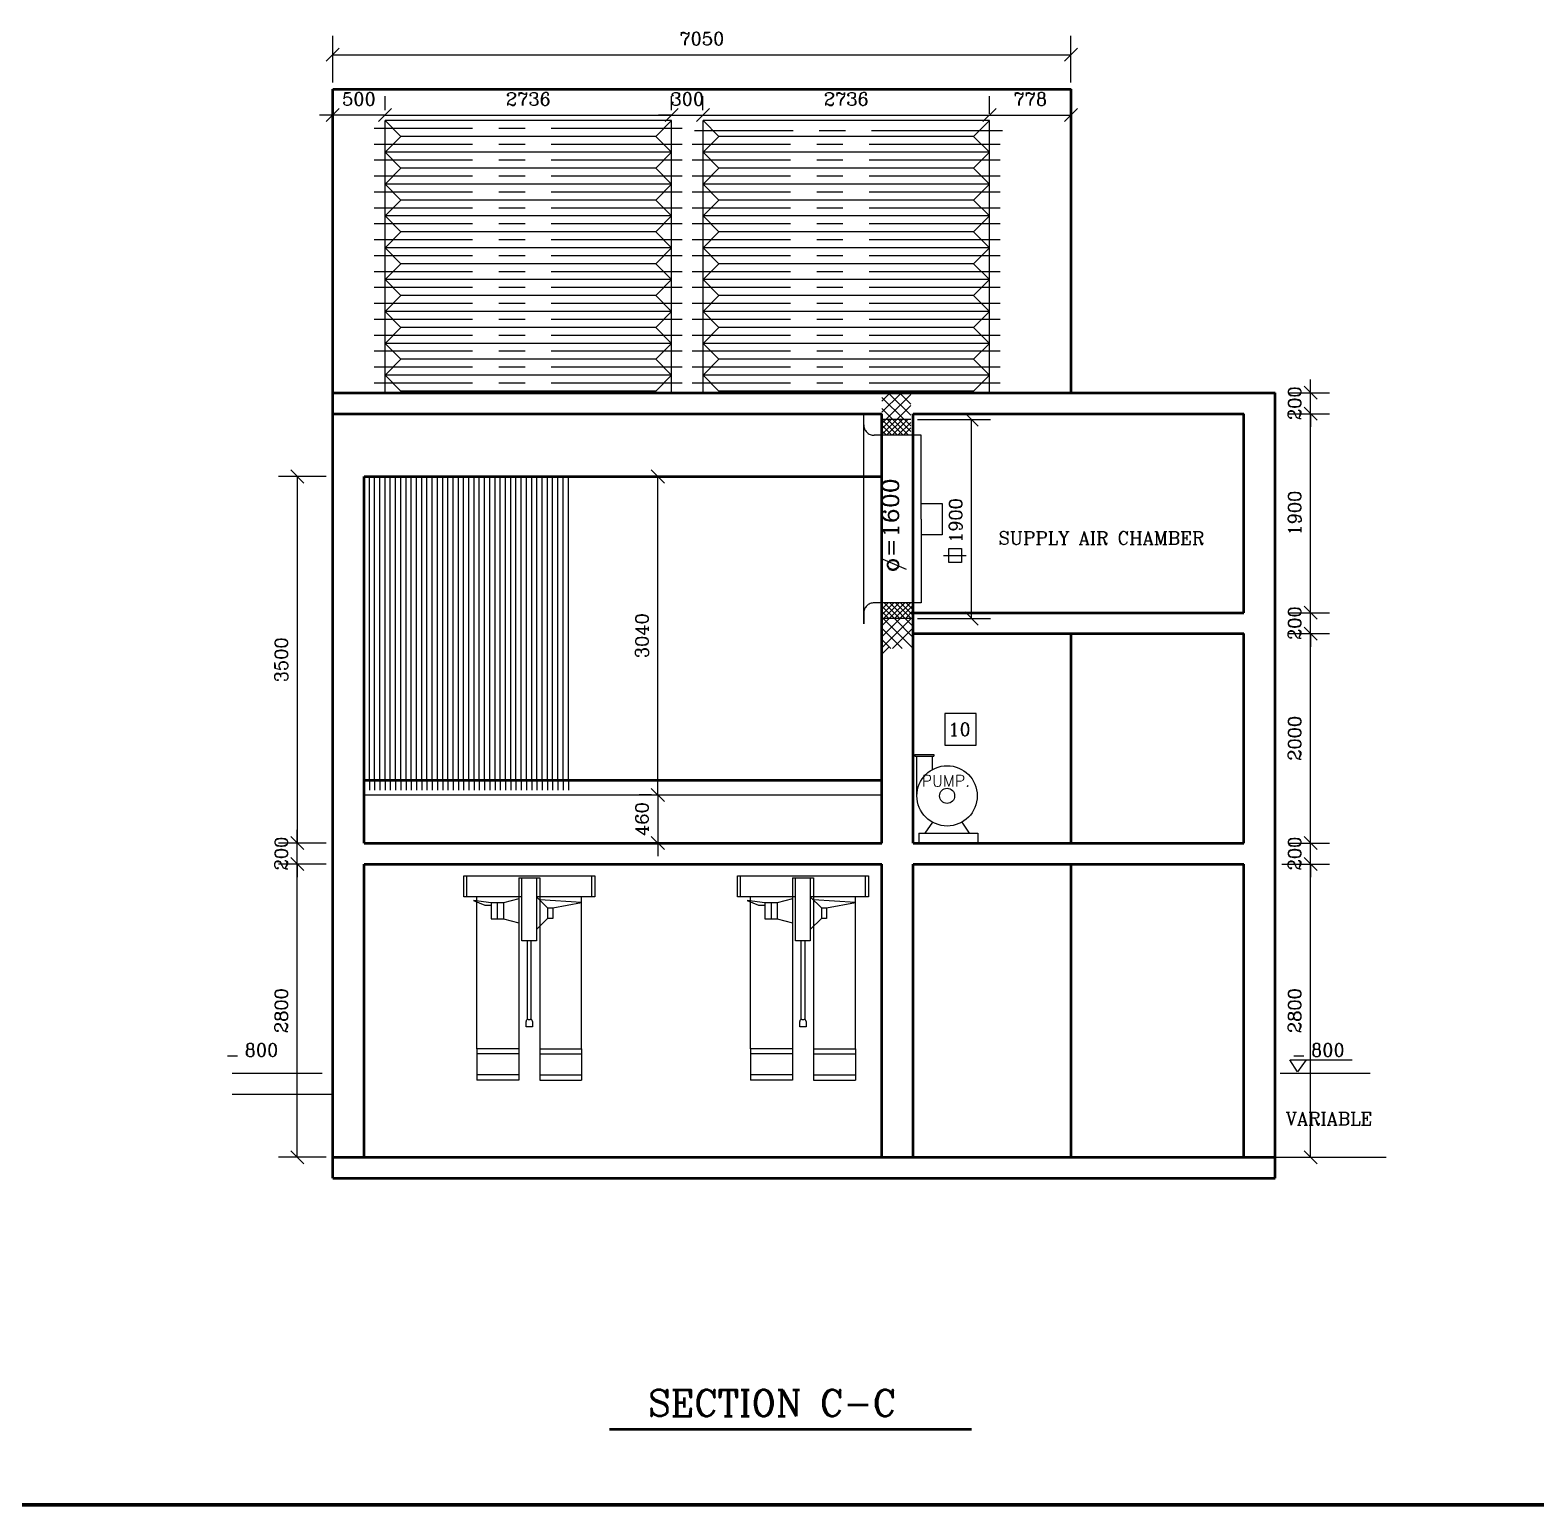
# Model space of a CAD drawing. Header units: inches. Extents: x 14.4 to 65.9, y 4.3 to 68.5.
# Drawn here: x 37.09 to 51.47, y 4.33 to 18.41 of the extents above; entities that cross this region are included whole.
import ezdxf
from ezdxf.enums import TextEntityAlignment as Align

# ---------------------------------------------------------------- set-up
doc = ezdxf.new("R2010")
doc.units = ezdxf.units.IN
doc.header["$MEASUREMENT"] = 0
doc.linetypes.add('CENTER', pattern=[2, 1.25, -0.25, 0.25, -0.25])
doc.linetypes.add('HIDDEN', pattern=[9.525, 6.35, -3.175])
doc.layers.add('cadr', color=250, linetype='Continuous')
for name, color, linetype, lineweight in [('DIMEN', 5, 'Continuous', 25), ('STRUC', 3, 'Continuous', 50), ('UNITS', 7, 'Continuous', 25)]:
    doc.layers.add(name, color=color, linetype=linetype, lineweight=lineweight)
doc.styles.add('ROMANC', font='romanc')
doc.dimstyles.get("Standard").update_dxf_attribs({"dimtxt": 0.125, "dimasz": 0.125, "dimexe": 0.18, "dimexo": 0.0625, "dimgap": 0.09, "dimtad": 1, "dimdec": 4, "dimzin": 0, "dimdsep": 46, "dimtxsty": 'ROMANC', "dimblk": 'OBLIQUE', "dimcen": 0.09, "dimadec": 0, "dimazin": 0, "dimtfac": 1, "dimtdec": 4, "dimtofl": 0, "dimtmove": 0, "dimatfit": 3, "dimfxl": 1, "dimtolj": 1, "dimtzin": 0, "dimarcsym": 1})

# ---------------------------------------------------------------- blocks, each defined once
blk = doc.blocks.new('_Oblique')
at = {"layer": 'STRUC', "color": 0, "lineweight": -2}
blk.add_line((-0.5, -0.5), (0.5, 0.5), dxfattribs=at)
blk = doc.blocks.new('*D250')
at = {"layer": 'DIMEN', "color": 0, "lineweight": -2, "transparency": 16777216}
for p, q in [((43.026, 14.151), (42.908, 14.151)), ((43.088, 11.111), (43.088, 14.151)), ((43.042, 11.111), (43.268, 11.111))]:
    blk.add_line(p, q, dxfattribs=at)
at = {"layer": 'DIMEN', "color": 0, "lineweight": -2, "transparency": 16777216, "xscale": 0.125, "yscale": 0.125, "zscale": 0.125}
for p, rotation in [((43.088, 14.151), 90), ((43.088, 11.111), 270)]:
    blk.add_blockref('_Oblique', p, dxfattribs=dict(at, rotation=rotation))
at = {"layer": 'DIMEN', "color": 0, "transparency": 16777216, "insert": (42.936, 12.631), "char_height": 0.125, "attachment_point": 5, "rotation": 90, "style": 'ROMANC'}
blk.add_mtext('\\A1;3040', dxfattribs=at)
blk = doc.blocks.new('*D255')
at = {"layer": 'DIMEN', "color": 0, "lineweight": -2, "transparency": 16777216}
for p, q in [((43.088, 11.111), (43.088, 11.236)), ((43.026, 11.111), (42.908, 11.111)), ((43.088, 11.111), (43.088, 10.651)), ((43.035, 10.651), (42.908, 10.651)), ((43.088, 10.651), (43.088, 10.526))]:
    blk.add_line(p, q, dxfattribs=at)
at = {"layer": 'DIMEN', "color": 0, "lineweight": -2, "transparency": 16777216, "xscale": 0.125, "yscale": 0.125, "zscale": 0.125}
for p, rotation in [((43.088, 11.111), 270), ((43.088, 10.651), 90)]:
    blk.add_blockref('_Oblique', p, dxfattribs=dict(at, rotation=rotation))
at = {"layer": 'DIMEN', "color": 0, "transparency": 16777216, "insert": (42.936, 10.881), "char_height": 0.125, "attachment_point": 5, "rotation": 90, "style": 'ROMANC'}
blk.add_mtext('\\A1;460', dxfattribs=at)
blk = doc.blocks.new('*D251')
at = {"layer": 'DIMEN', "color": 0, "lineweight": -2, "transparency": 16777216}
for p, q in [((39.921, 14.151), (39.465, 14.151)), ((39.645, 14.151), (39.645, 10.651)), ((39.921, 10.651), (39.465, 10.651))]:
    blk.add_line(p, q, dxfattribs=at)
at = {"layer": 'DIMEN', "color": 0, "lineweight": -2, "transparency": 16777216, "xscale": 0.125, "yscale": 0.125, "zscale": 0.125}
for p, rotation in [((39.645, 14.151), 90), ((39.645, 10.651), 270)]:
    blk.add_blockref('_Oblique', p, dxfattribs=dict(at, rotation=rotation))
at = {"layer": 'DIMEN', "color": 0, "transparency": 16777216, "insert": (39.492, 12.401), "char_height": 0.125, "attachment_point": 5, "rotation": 90, "style": 'ROMANC'}
blk.add_mtext('\\A1;3500', dxfattribs=at)
blk = doc.blocks.new('*D246')
at = {"layer": 'DIMEN', "color": 0, "lineweight": -2, "transparency": 16777216}
for p, q in [((39.858, 10.651), (39.465, 10.651)), ((39.645, 10.651), (39.645, 10.776)), ((39.645, 10.451), (39.645, 10.651)), ((39.858, 10.451), (39.465, 10.451)), ((39.645, 10.451), (39.645, 10.326))]:
    blk.add_line(p, q, dxfattribs=at)
at = {"layer": 'DIMEN', "color": 0, "lineweight": -2, "transparency": 16777216, "xscale": 0.125, "yscale": 0.125, "zscale": 0.125}
for p, rotation in [((39.645, 10.651), 270), ((39.645, 10.451), 90)]:
    blk.add_blockref('_Oblique', p, dxfattribs=dict(at, rotation=rotation))
at = {"layer": 'DIMEN', "color": 0, "transparency": 16777216, "insert": (39.492, 10.551), "char_height": 0.125, "attachment_point": 5, "rotation": 90, "style": 'ROMANC'}
blk.add_mtext('\\A1;200', dxfattribs=at)
blk = doc.blocks.new('*D252')
at = {"layer": 'DIMEN', "color": 0, "lineweight": -2, "transparency": 16777216}
for p, q in [((39.921, 10.451), (39.465, 10.451)), ((39.645, 7.651), (39.645, 10.451)), ((39.921, 7.651), (39.465, 7.651))]:
    blk.add_line(p, q, dxfattribs=at)
at = {"layer": 'DIMEN', "color": 0, "lineweight": -2, "transparency": 16777216, "xscale": 0.125, "yscale": 0.125, "zscale": 0.125}
for p, rotation in [((39.645, 10.451), 90), ((39.645, 7.651), 270)]:
    blk.add_blockref('_Oblique', p, dxfattribs=dict(at, rotation=rotation))
at = {"layer": 'DIMEN', "color": 0, "transparency": 16777216, "insert": (39.492, 9.051), "char_height": 0.125, "attachment_point": 5, "rotation": 90, "style": 'ROMANC'}
blk.add_mtext('\\A1;2800', dxfattribs=at)
blk = doc.blocks.new('*D253')
at = {"layer": 'DIMEN', "color": 0, "lineweight": -2, "transparency": 16777216}
for p, q in [((39.983, 17.913), (39.983, 18.359)), ((47.033, 17.913), (47.033, 18.359)), ((39.983, 18.179), (47.033, 18.179))]:
    blk.add_line(p, q, dxfattribs=at)
at = {"layer": 'DIMEN', "color": 0, "lineweight": -2, "transparency": 16777216, "xscale": 0.125, "yscale": 0.125, "zscale": 0.125, "rotation": 180}
blk.add_blockref('_Oblique', (39.983, 18.179), dxfattribs=at)
at = {"layer": 'DIMEN', "color": 0, "lineweight": -2, "transparency": 16777216, "xscale": 0.125, "yscale": 0.125, "zscale": 0.125}
blk.add_blockref('_Oblique', (47.033, 18.179), dxfattribs=at)
at = {"layer": 'DIMEN', "color": 0, "transparency": 16777216, "insert": (43.508, 18.332), "char_height": 0.125, "attachment_point": 5, "style": 'ROMANC'}
blk.add_mtext('\\A1;7050', dxfattribs=at)
blk = doc.blocks.new('*D247')
at = {"layer": 'DIMEN', "color": 0, "lineweight": -2, "transparency": 16777216}
for p, q in [((40.483, 17.648), (40.483, 17.783)), ((43.219, 17.648), (43.219, 17.783)), ((40.483, 17.603), (43.219, 17.603))]:
    blk.add_line(p, q, dxfattribs=at)
at = {"layer": 'DIMEN', "color": 0, "lineweight": -2, "transparency": 16777216, "xscale": 0.125, "yscale": 0.125, "zscale": 0.125, "rotation": 180}
blk.add_blockref('_Oblique', (40.483, 17.603), dxfattribs=at)
at = {"layer": 'DIMEN', "color": 0, "lineweight": -2, "transparency": 16777216, "xscale": 0.125, "yscale": 0.125, "zscale": 0.125}
blk.add_blockref('_Oblique', (43.219, 17.603), dxfattribs=at)
at = {"layer": 'DIMEN', "color": 0, "transparency": 16777216, "insert": (41.851, 17.756), "char_height": 0.125, "attachment_point": 5, "style": 'ROMANC'}
blk.add_mtext('\\A1;2736', dxfattribs=at)
blk = doc.blocks.new('*D248')
at = {"layer": 'DIMEN', "color": 0, "lineweight": -2, "transparency": 16777216}
for p, q in [((43.519, 17.648), (43.519, 17.783)), ((46.255, 17.648), (46.255, 17.783)), ((43.519, 17.603), (46.255, 17.603))]:
    blk.add_line(p, q, dxfattribs=at)
at = {"layer": 'DIMEN', "color": 0, "lineweight": -2, "transparency": 16777216, "xscale": 0.125, "yscale": 0.125, "zscale": 0.125, "rotation": 180}
blk.add_blockref('_Oblique', (43.519, 17.603), dxfattribs=at)
at = {"layer": 'DIMEN', "color": 0, "lineweight": -2, "transparency": 16777216, "xscale": 0.125, "yscale": 0.125, "zscale": 0.125}
blk.add_blockref('_Oblique', (46.255, 17.603), dxfattribs=at)
at = {"layer": 'DIMEN', "color": 0, "transparency": 16777216, "insert": (44.887, 17.756), "char_height": 0.125, "attachment_point": 5, "style": 'ROMANC'}
blk.add_mtext('\\A1;2736', dxfattribs=at)
blk = doc.blocks.new('*D249')
at = {"layer": 'DIMEN', "color": 0, "lineweight": -2, "transparency": 16777216}
for p, q in [((43.219, 17.666), (43.219, 17.783)), ((43.519, 17.666), (43.519, 17.783)), ((43.219, 17.603), (43.094, 17.603)), ((43.219, 17.603), (43.519, 17.603)), ((43.519, 17.603), (43.644, 17.603))]:
    blk.add_line(p, q, dxfattribs=at)
at = {"layer": 'DIMEN', "color": 0, "lineweight": -2, "transparency": 16777216, "xscale": 0.125, "yscale": 0.125, "zscale": 0.125}
blk.add_blockref('_Oblique', (43.219, 17.603), dxfattribs=at)
at = {"layer": 'DIMEN', "color": 0, "lineweight": -2, "transparency": 16777216, "xscale": 0.125, "yscale": 0.125, "zscale": 0.125, "rotation": 180}
blk.add_blockref('_Oblique', (43.519, 17.603), dxfattribs=at)
at = {"layer": 'DIMEN', "color": 0, "transparency": 16777216, "insert": (43.369, 17.756), "char_height": 0.125, "attachment_point": 5, "style": 'ROMANC'}
blk.add_mtext('\\A1;300', dxfattribs=at)
blk = doc.blocks.new('*D254')
at = {"layer": 'DIMEN', "color": 0, "lineweight": -2, "transparency": 16777216}
for p, q in [((39.983, 17.63), (39.983, 17.783)), ((40.483, 17.666), (40.483, 17.783)), ((39.983, 17.603), (39.858, 17.603)), ((40.483, 17.603), (39.983, 17.603)), ((40.483, 17.603), (40.608, 17.603))]:
    blk.add_line(p, q, dxfattribs=at)
at = {"layer": 'DIMEN', "color": 0, "lineweight": -2, "transparency": 16777216, "xscale": 0.125, "yscale": 0.125, "zscale": 0.125}
blk.add_blockref('_Oblique', (39.983, 17.603), dxfattribs=at)
at = {"layer": 'DIMEN', "color": 0, "lineweight": -2, "transparency": 16777216, "xscale": 0.125, "yscale": 0.125, "zscale": 0.125, "rotation": 180}
blk.add_blockref('_Oblique', (40.483, 17.603), dxfattribs=at)
at = {"layer": 'DIMEN', "color": 0, "transparency": 16777216, "insert": (40.233, 17.756), "char_height": 0.125, "attachment_point": 5, "style": 'ROMANC'}
blk.add_mtext('\\A1;500', dxfattribs=at)
blk = doc.blocks.new('*D259')
at = {"layer": 'DIMEN', "color": 0, "lineweight": -2, "transparency": 16777216}
for p, q in [((49.108, 10.651), (49.501, 10.651)), ((49.321, 10.651), (49.321, 10.776)), ((49.321, 10.451), (49.321, 10.651)), ((49.108, 10.451), (49.501, 10.451)), ((49.321, 10.451), (49.321, 10.326))]:
    blk.add_line(p, q, dxfattribs=at)
at = {"layer": 'DIMEN', "color": 0, "lineweight": -2, "transparency": 16777216, "xscale": 0.125, "yscale": 0.125, "zscale": 0.125}
for p, rotation in [((49.321, 10.651), 270), ((49.321, 10.451), 90)]:
    blk.add_blockref('_Oblique', p, dxfattribs=dict(at, rotation=rotation))
at = {"layer": 'DIMEN', "color": 0, "transparency": 16777216, "insert": (49.169, 10.551), "char_height": 0.125, "attachment_point": 5, "rotation": 90, "style": 'ROMANC'}
blk.add_mtext('\\A1;200', dxfattribs=at)
blk = doc.blocks.new('*D260')
at = {"layer": 'DIMEN', "color": 0, "lineweight": -2, "transparency": 16777216}
for p, q in [((49.046, 10.451), (49.501, 10.451)), ((49.321, 7.651), (49.321, 10.451)), ((49.046, 7.651), (49.501, 7.651))]:
    blk.add_line(p, q, dxfattribs=at)
at = {"layer": 'DIMEN', "color": 0, "lineweight": -2, "transparency": 16777216, "xscale": 0.125, "yscale": 0.125, "zscale": 0.125}
for p, rotation in [((49.321, 10.451), 90), ((49.321, 7.651), 270)]:
    blk.add_blockref('_Oblique', p, dxfattribs=dict(at, rotation=rotation))
at = {"layer": 'DIMEN', "color": 0, "transparency": 16777216, "insert": (49.169, 9.051), "char_height": 0.125, "attachment_point": 5, "rotation": 90, "style": 'ROMANC'}
blk.add_mtext('\\A1;2800', dxfattribs=at)
blk = doc.blocks.new('*D261')
at = {"layer": 'DIMEN', "color": 0, "lineweight": -2, "transparency": 16777216}
for p, q in [((49.321, 12.851), (49.321, 12.976)), ((49.108, 12.851), (49.501, 12.851)), ((49.321, 12.651), (49.321, 12.851)), ((49.108, 12.651), (49.501, 12.651)), ((49.321, 12.651), (49.321, 12.526))]:
    blk.add_line(p, q, dxfattribs=at)
at = {"layer": 'DIMEN', "color": 0, "lineweight": -2, "transparency": 16777216, "xscale": 0.125, "yscale": 0.125, "zscale": 0.125}
for p, rotation in [((49.321, 12.851), 270), ((49.321, 12.651), 90)]:
    blk.add_blockref('_Oblique', p, dxfattribs=dict(at, rotation=rotation))
at = {"layer": 'DIMEN', "color": 0, "transparency": 16777216, "insert": (49.169, 12.751), "char_height": 0.125, "attachment_point": 5, "rotation": 90, "style": 'ROMANC'}
blk.add_mtext('\\A1;200', dxfattribs=at)
blk = doc.blocks.new('*D262')
at = {"layer": 'DIMEN', "color": 0, "lineweight": -2, "transparency": 16777216}
for p, q in [((49.321, 14.951), (49.321, 15.076)), ((49.108, 14.951), (49.501, 14.951)), ((49.321, 14.751), (49.321, 14.951)), ((49.108, 14.751), (49.501, 14.751)), ((49.321, 14.751), (49.321, 14.626))]:
    blk.add_line(p, q, dxfattribs=at)
at = {"layer": 'DIMEN', "color": 0, "lineweight": -2, "transparency": 16777216, "xscale": 0.125, "yscale": 0.125, "zscale": 0.125}
for p, rotation in [((49.321, 14.951), 270), ((49.321, 14.751), 90)]:
    blk.add_blockref('_Oblique', p, dxfattribs=dict(at, rotation=rotation))
at = {"layer": 'DIMEN', "color": 0, "transparency": 16777216, "insert": (49.169, 14.851), "char_height": 0.125, "attachment_point": 5, "rotation": 90, "style": 'ROMANC'}
blk.add_mtext('\\A1;200', dxfattribs=at)
blk = doc.blocks.new('*D263')
at = {"layer": 'DIMEN', "color": 0, "lineweight": -2, "transparency": 16777216}
for p, q in [((49.171, 12.651), (49.501, 12.651)), ((49.321, 10.651), (49.321, 12.651)), ((49.171, 10.651), (49.501, 10.651))]:
    blk.add_line(p, q, dxfattribs=at)
at = {"layer": 'DIMEN', "color": 0, "lineweight": -2, "transparency": 16777216, "xscale": 0.125, "yscale": 0.125, "zscale": 0.125}
for p, rotation in [((49.321, 12.651), 90), ((49.321, 10.651), 270)]:
    blk.add_blockref('_Oblique', p, dxfattribs=dict(at, rotation=rotation))
at = {"layer": 'DIMEN', "color": 0, "transparency": 16777216, "insert": (49.169, 11.651), "char_height": 0.125, "attachment_point": 5, "rotation": 90, "style": 'ROMANC'}
blk.add_mtext('\\A1;2000', dxfattribs=at)
blk = doc.blocks.new('*D264')
at = {"layer": 'DIMEN', "color": 0, "lineweight": -2, "transparency": 16777216}
for p, q in [((49.171, 14.751), (49.501, 14.751)), ((49.321, 12.851), (49.321, 14.751)), ((49.171, 12.851), (49.501, 12.851))]:
    blk.add_line(p, q, dxfattribs=at)
at = {"layer": 'DIMEN', "color": 0, "lineweight": -2, "transparency": 16777216, "xscale": 0.125, "yscale": 0.125, "zscale": 0.125}
for p, rotation in [((49.321, 14.751), 90), ((49.321, 12.851), 270)]:
    blk.add_blockref('_Oblique', p, dxfattribs=dict(at, rotation=rotation))
at = {"layer": 'DIMEN', "color": 0, "transparency": 16777216, "insert": (49.169, 13.801), "char_height": 0.125, "attachment_point": 5, "rotation": 90, "style": 'ROMANC'}
blk.add_mtext('\\A1;1900', dxfattribs=at)
blk = doc.blocks.new('*D277')
at = {"layer": 'DIMEN', "color": 0, "lineweight": -2, "transparency": 16777216}
for p, q in [((46.255, 17.613), (46.255, 17.783)), ((47.033, 17.634), (47.033, 17.783)), ((46.255, 17.603), (47.033, 17.603))]:
    blk.add_line(p, q, dxfattribs=at)
at = {"layer": 'DIMEN', "color": 0, "lineweight": -2, "transparency": 16777216, "xscale": 0.125, "yscale": 0.125, "zscale": 0.125, "rotation": 180}
blk.add_blockref('_Oblique', (46.255, 17.603), dxfattribs=at)
at = {"layer": 'DIMEN', "color": 0, "lineweight": -2, "transparency": 16777216, "xscale": 0.125, "yscale": 0.125, "zscale": 0.125}
blk.add_blockref('_Oblique', (47.033, 17.603), dxfattribs=at)
at = {"layer": 'DIMEN', "color": 0, "transparency": 16777216, "insert": (46.644, 17.756), "char_height": 0.125, "attachment_point": 5, "style": 'ROMANC'}
blk.add_mtext('\\A1;778', dxfattribs=at)

msp = doc.modelspace()

# ---------------------------------------------------------------- linework, layer by layer
at = {"color": 0, "linetype": 'Continuous'}
for p, q in [((45.2272, 14.76478), (45.40743, 14.94501)), ((45.2272, 14.87084), (45.30136, 14.94501)), ((45.43844, 14.69501), (45.2272, 14.90624)), ((45.26349, 14.69501), (45.50364, 14.93515)), ((45.50364, 14.73587), (45.2945, 14.94501)), ((45.36965, 14.69501), (45.50364, 14.82899)), ((45.50364, 14.84194), (45.40057, 14.94501)), ((45.3763, 14.54501), (45.2263, 14.69501)), ((45.33237, 14.69501), (45.2272, 14.80018)), ((45.2272, 14.55265), (45.36956, 14.69501)), ((45.2272, 14.65871), (45.26349, 14.69501)), ((45.2272, 14.60568), (45.31653, 14.69501)), ((45.27259, 14.54501), (45.42259, 14.69501)), ((45.42934, 14.54501), (45.27934, 14.69501)), ((45.32562, 14.54501), (45.47562, 14.69501)), ((45.48237, 14.54501), (45.33237, 14.69501)), ((45.38064, 14.54501), (45.50364, 14.66801)), ((45.50364, 14.57998), (45.3886, 14.69501)), ((45.50364, 14.63499), (45.44362, 14.69501)), ((45.32327, 14.54501), (45.2272, 14.64108)), ((45.27024, 14.54501), (45.2272, 14.58805)), ((45.4332, 14.54501), (45.50364, 14.61544)), ((45.2272, 12.83203), (45.34018, 12.94501)), ((45.2272, 12.88506), (45.28714, 12.94501)), ((45.2272, 12.93809), (45.23411, 12.94501)), ((45.24321, 12.79501), (45.39321, 12.94501)), ((45.39978, 12.79501), (45.24978, 12.94501)), ((45.29624, 12.79501), (45.44624, 12.94501)), ((45.5272, 12.72062), (45.30281, 12.94501)), ((45.34928, 12.79501), (45.49928, 12.94501)), ((45.50584, 12.79501), (45.35584, 12.94501)), ((45.5272, 12.82423), (45.40642, 12.94501)), ((45.5272, 12.8779), (45.46009, 12.94501)), ((45.34674, 12.79501), (45.2272, 12.91455)), ((45.29371, 12.79501), (45.2272, 12.86152)), ((45.24068, 12.79501), (45.2272, 12.80849)), ((45.3772, 12.81759), (45.37453, 12.82026)), ((45.39985, 12.79501), (45.5272, 12.92235)), ((45.45134, 12.79501), (45.5272, 12.87087)), ((45.2272, 12.72596), (45.29624, 12.79501)), ((45.2272, 12.61989), (45.40231, 12.79501)), ((45.2272, 12.51383), (45.50838, 12.79501)), ((45.41948, 12.51014), (45.2272, 12.70242)), ((45.5272, 12.50849), (45.24068, 12.79501)), ((45.32958, 12.51014), (45.5272, 12.70776)), ((45.5272, 12.61455), (45.34674, 12.79501)), ((45.31341, 12.51014), (45.2272, 12.59635)), ((45.2272, 12.45335), (45.29399, 12.52014))]:
    msp.add_line(p, q, dxfattribs=at)
at = {"linetype": 'Continuous'}
for p, q in [((45.05364, 12.74501), (45.05364, 14.74501)), ((45.50364, 14.69501), (45.2263, 14.69501)), ((45.60364, 13.89501), (45.80364, 13.89501)), ((45.80364, 13.89501), (45.80364, 13.59501)), ((45.80364, 13.59501), (45.60364, 13.59501)), ((45.23598, 13.36319), (45.45825, 13.26787)), ((45.35364, 12.94501), (45.15364, 12.94501)), ((45.5272, 12.79501), (45.2272, 12.79501))]:
    msp.add_line(p, q, dxfattribs=at)
at = {"color": 7, "linetype": 'CENTER'}
for p, q in [((45.05364, 14.64501), (45.05364, 14.74501)), ((45.05364, 12.84501), (45.05364, 12.74501))]:
    msp.add_line(p, q, dxfattribs=at)
at = {"linetype": 'CENTER'}
for p, q in [((45.60364, 14.54501), (45.15364, 14.54501)), ((45.60364, 13.74501), (45.60364, 14.54501)), ((45.60364, 13.74501), (45.60364, 12.94501)), ((45.15364, 12.94501), (45.15364, 12.94501)), ((45.60364, 12.94501), (45.35364, 12.94501))]:
    msp.add_line(p, q, dxfattribs=at)
at = {"color": 5, "linetype": 'Continuous', "lineweight": 25}
for p, q in [((45.81656, 13.3971), (46.0325, 13.3971)), ((45.86498, 13.3301), (45.86498, 13.46411)), ((45.86498, 13.46411), (45.98797, 13.46411)), ((45.98797, 13.3301), (45.86498, 13.3301))]:
    msp.add_line(p, q, dxfattribs=at)
for p, q in [((45.82844, 11.88697), (45.82844, 11.58697)), ((46.12844, 11.88697), (45.82844, 11.88697)), ((46.12844, 11.58697), (46.12844, 11.88697)), ((45.82844, 11.58697), (46.12844, 11.58697))]:
    msp.add_line(p, q)
at = {"linetype": 'CENTER'}
for centre, start, end in [((45.15364, 14.64501), 180, 270), ((45.15364, 12.84501), 90, 180)]:
    msp.add_arc(centre, 0.1, start, end, dxfattribs=at)
at = {"layer": 'cadr', "color": 250, "linetype": 'Continuous', "lineweight": 70}
msp.add_line((65.85116, 4.33167), (14.35116, 4.33167), dxfattribs=at)
at = {"layer": 'DIMEN'}
for p, q in [((45.56614, 14.69501), (46.26418, 14.69501)), ((45.56614, 12.79501), (46.26418, 12.79501)), ((49.19733, 8.46761), (49.1236, 8.57974)), ((49.13001, 8.57974), (49.71669, 8.57974)), ((49.27748, 8.57974), (49.19733, 8.46761)), ((39.8836, 8.45087), (39.02396, 8.45087)), ((49.89028, 8.45087), (49.03064, 8.45087)), ((39.9832, 8.25087), (39.02396, 8.25087)), ((48.9832, 7.65087), (50.04268, 7.65087))]:
    msp.add_line(p, q, dxfattribs=at)
at = {"layer": 'DIMEN', "color": 5, "lineweight": -2}
for p, q in [((46.14668, 14.63251), (46.02168, 14.75751)), ((46.02168, 12.85751), (46.14668, 12.73251))]:
    msp.add_line(p, q, dxfattribs=at)
at = {"layer": 'DIMEN', "color": 5}
msp.add_line((46.08418, 12.79501), (46.08418, 14.69501), dxfattribs=at)
at = {"layer": 'DIMEN', "color": 5, "linetype": 'Continuous', "lineweight": 25}
msp.add_line((45.98797, 13.46411), (45.98797, 13.3301), dxfattribs=at)
at = {"layer": 'STRUC'}
for p, q in [((39.9832, 7.45087), (39.9832, 17.85087)), ((39.9832, 17.85087), (47.0332, 17.85087)), ((47.0332, 14.95087), (47.0332, 17.85087)), ((39.9832, 14.95087), (48.9832, 14.95087)), ((48.9832, 7.45087), (48.9832, 14.95087)), ((39.9832, 14.75087), (45.2272, 14.75087)), ((45.2272, 10.65087), (45.2272, 14.75087)), ((45.5272, 10.65087), (45.5272, 14.75087)), ((45.5272, 14.75087), (48.6832, 14.75087)), ((48.6832, 12.85087), (48.6832, 14.75087)), ((40.2832, 10.65087), (40.2832, 14.15087)), ((40.2832, 14.15087), (45.2272, 14.15087)), ((47.0332, 10.65087), (47.0332, 12.65087)), ((48.6832, 10.65087), (48.6832, 12.65087)), ((40.2832, 11.25087), (45.2272, 11.25087)), ((40.2832, 10.65087), (45.2272, 10.65087)), ((45.5272, 10.65087), (48.6832, 10.65087)), ((40.2832, 7.65087), (40.2832, 10.45087)), ((40.2832, 10.45087), (45.2272, 10.45087)), ((45.2272, 7.65087), (45.2272, 10.45087)), ((45.5272, 10.45087), (48.6832, 10.45087)), ((45.5272, 7.65087), (45.5272, 10.45087)), ((47.0332, 7.65087), (47.0332, 10.45087)), ((48.6832, 7.65087), (48.6832, 10.45087)), ((39.9832, 7.65087), (48.9832, 7.65087)), ((39.9832, 7.45087), (45.8332, 7.45087)), ((45.8332, 7.45087), (48.9832, 7.45087))]:
    msp.add_line(p, q, dxfattribs=at)
at = {"layer": 'STRUC', "color": 3, "lineweight": 50}
for p, q in [((45.5272, 12.85087), (48.6832, 12.85087)), ((45.5272, 12.65087), (48.6832, 12.65087))]:
    msp.add_line(p, q, dxfattribs=at)
at = {"layer": 'STRUC', "color": 7, "lineweight": 25}
msp.add_line((47.7832, 12.65087), (48.6832, 12.65087), dxfattribs=at)
at = {"layer": 'UNITS'}
for p, q in [((43.2192, 17.55087), (40.4832, 17.55087)), ((40.4832, 14.95087), (40.4832, 17.55087)), ((40.6352, 17.39887), (40.4832, 17.55087)), ((40.6352, 17.39887), (40.4832, 17.55087)), ((43.0672, 17.39887), (43.2192, 17.55087)), ((43.0672, 17.39887), (43.2192, 17.55087)), ((43.2192, 14.95087), (43.2192, 17.55087)), ((46.2552, 17.55087), (43.5192, 17.55087)), ((43.5192, 14.95087), (43.5192, 17.55087)), ((43.6712, 17.39887), (43.5192, 17.55087)), ((43.6712, 17.39887), (43.5192, 17.55087)), ((46.1032, 17.39887), (46.2552, 17.55087)), ((46.1032, 17.39887), (46.2552, 17.55087)), ((46.2552, 14.95087), (46.2552, 17.55087)), ((40.6352, 17.39887), (40.4832, 17.24687)), ((40.6352, 17.39887), (40.4832, 17.24687)), ((43.0672, 17.39887), (40.6352, 17.39887)), ((43.0672, 17.39887), (43.2192, 17.24687)), ((43.0672, 17.39887), (43.2192, 17.24687)), ((43.6712, 17.39887), (43.5192, 17.24687)), ((43.6712, 17.39887), (43.5192, 17.24687)), ((46.1032, 17.39887), (43.6712, 17.39887)), ((46.1032, 17.39887), (46.2552, 17.24687)), ((46.1032, 17.39887), (46.2552, 17.24687)), ((43.2192, 17.24687), (40.4832, 17.24687)), ((40.6352, 17.09487), (40.4832, 17.24687)), ((43.0672, 17.09487), (43.2192, 17.24687)), ((46.2552, 17.24687), (43.5192, 17.24687)), ((43.6712, 17.09487), (43.5192, 17.24687)), ((46.1032, 17.09487), (46.2552, 17.24687)), ((40.6352, 17.09487), (40.4832, 16.94287)), ((43.0672, 17.09487), (40.6352, 17.09487)), ((43.0672, 17.09487), (43.2192, 16.94287)), ((43.6712, 17.09487), (43.5192, 16.94287)), ((46.1032, 17.09487), (43.6712, 17.09487)), ((46.1032, 17.09487), (46.2552, 16.94287)), ((43.2192, 16.94287), (40.4832, 16.94287)), ((40.6352, 16.79087), (40.4832, 16.94287)), ((43.0672, 16.79087), (43.2192, 16.94287)), ((46.2552, 16.94287), (43.5192, 16.94287)), ((43.6712, 16.79087), (43.5192, 16.94287)), ((46.1032, 16.79087), (46.2552, 16.94287)), ((40.6352, 16.79087), (40.4832, 16.63887)), ((43.0672, 16.79087), (40.6352, 16.79087)), ((43.0672, 16.79087), (43.2192, 16.63887)), ((43.6712, 16.79087), (43.5192, 16.63887)), ((46.1032, 16.79087), (43.6712, 16.79087)), ((46.1032, 16.79087), (46.2552, 16.63887)), ((43.2192, 16.63887), (40.4832, 16.63887)), ((40.6352, 16.48687), (40.4832, 16.63887)), ((43.0672, 16.48687), (43.2192, 16.63887)), ((46.2552, 16.63887), (43.5192, 16.63887)), ((43.6712, 16.48687), (43.5192, 16.63887)), ((46.1032, 16.48687), (46.2552, 16.63887)), ((40.6352, 16.48687), (40.4832, 16.33487)), ((43.0672, 16.48687), (40.6352, 16.48687)), ((43.0672, 16.48687), (43.2192, 16.33487)), ((43.6712, 16.48687), (43.5192, 16.33487)), ((46.1032, 16.48687), (43.6712, 16.48687)), ((46.1032, 16.48687), (46.2552, 16.33487)), ((43.2192, 16.33487), (40.4832, 16.33487)), ((40.6352, 16.18287), (40.4832, 16.33487)), ((40.6352, 16.18287), (40.4832, 16.33487)), ((43.0672, 16.18287), (43.2192, 16.33487)), ((43.0672, 16.18287), (43.2192, 16.33487)), ((46.2552, 16.33487), (43.5192, 16.33487)), ((43.6712, 16.18287), (43.5192, 16.33487)), ((43.6712, 16.18287), (43.5192, 16.33487)), ((46.1032, 16.18287), (46.2552, 16.33487)), ((46.1032, 16.18287), (46.2552, 16.33487)), ((40.6352, 16.18287), (40.4832, 16.03087)), ((43.0672, 16.18287), (40.6352, 16.18287)), ((43.0672, 16.18287), (43.2192, 16.03087)), ((43.6712, 16.18287), (43.5192, 16.03087)), ((46.1032, 16.18287), (43.6712, 16.18287)), ((46.1032, 16.18287), (46.2552, 16.03087)), ((43.2192, 16.03087), (40.4832, 16.03087)), ((40.6352, 15.87887), (40.4832, 16.03087)), ((40.6352, 15.87887), (40.4832, 16.03087)), ((43.0672, 15.87887), (43.2192, 16.03087)), ((43.0672, 15.87887), (43.2192, 16.03087)), ((46.2552, 16.03087), (43.5192, 16.03087)), ((43.6712, 15.87887), (43.5192, 16.03087)), ((43.6712, 15.87887), (43.5192, 16.03087)), ((46.1032, 15.87887), (46.2552, 16.03087)), ((46.1032, 15.87887), (46.2552, 16.03087)), ((40.6352, 15.87887), (40.4832, 15.72687)), ((40.6352, 15.87887), (40.4832, 15.72687)), ((43.0672, 15.87887), (40.6352, 15.87887)), ((43.0672, 15.87887), (43.2192, 15.72687)), ((43.0672, 15.87887), (43.2192, 15.72687)), ((43.6712, 15.87887), (43.5192, 15.72687)), ((43.6712, 15.87887), (43.5192, 15.72687)), ((46.1032, 15.87887), (43.6712, 15.87887)), ((46.1032, 15.87887), (46.2552, 15.72687)), ((46.1032, 15.87887), (46.2552, 15.72687)), ((43.2192, 15.72687), (40.4832, 15.72687)), ((40.6352, 15.57487), (40.4832, 15.72687)), ((40.6352, 15.57487), (40.4832, 15.72687)), ((43.0672, 15.57487), (43.2192, 15.72687)), ((43.0672, 15.57487), (43.2192, 15.72687)), ((46.2552, 15.72687), (43.5192, 15.72687)), ((43.6712, 15.57487), (43.5192, 15.72687)), ((43.6712, 15.57487), (43.5192, 15.72687)), ((46.1032, 15.57487), (46.2552, 15.72687)), ((46.1032, 15.57487), (46.2552, 15.72687)), ((40.6352, 15.57487), (40.4832, 15.42287)), ((40.6352, 15.57487), (40.4832, 15.42287)), ((43.0672, 15.57487), (40.6352, 15.57487)), ((43.0672, 15.57487), (43.2192, 15.42287)), ((43.0672, 15.57487), (43.2192, 15.42287)), ((43.6712, 15.57487), (43.5192, 15.42287)), ((43.6712, 15.57487), (43.5192, 15.42287)), ((46.1032, 15.57487), (43.6712, 15.57487)), ((46.1032, 15.57487), (46.2552, 15.42287)), ((46.1032, 15.57487), (46.2552, 15.42287)), ((43.2192, 15.42287), (40.4832, 15.42287)), ((40.6352, 15.27087), (40.4832, 15.42287)), ((40.6352, 15.27087), (40.4832, 15.42287)), ((43.0672, 15.27087), (43.2192, 15.42287)), ((43.0672, 15.27087), (43.2192, 15.42287)), ((46.2552, 15.42287), (43.5192, 15.42287)), ((43.6712, 15.27087), (43.5192, 15.42287)), ((43.6712, 15.27087), (43.5192, 15.42287)), ((46.1032, 15.27087), (46.2552, 15.42287)), ((46.1032, 15.27087), (46.2552, 15.42287)), ((40.6352, 15.27087), (40.4832, 15.11887)), ((40.6352, 15.27087), (40.4832, 15.11887)), ((43.0672, 15.27087), (40.6352, 15.27087)), ((43.0672, 15.27087), (43.2192, 15.11887)), ((43.0672, 15.27087), (43.2192, 15.11887)), ((43.6712, 15.27087), (43.5192, 15.11887)), ((43.6712, 15.27087), (43.5192, 15.11887)), ((46.1032, 15.27087), (43.6712, 15.27087)), ((46.1032, 15.27087), (46.2552, 15.11887)), ((46.1032, 15.27087), (46.2552, 15.11887)), ((43.2192, 15.11887), (40.4832, 15.11887)), ((40.6352, 14.96687), (40.4832, 15.11887)), ((40.6352, 14.96687), (40.4832, 15.11887)), ((43.0672, 14.96687), (43.2192, 15.11887)), ((43.0672, 14.96687), (43.2192, 15.11887)), ((46.2552, 15.11887), (43.5192, 15.11887)), ((43.6712, 14.96687), (43.5192, 15.11887)), ((43.6712, 14.96687), (43.5192, 15.11887)), ((46.1032, 14.96687), (46.2552, 15.11887)), ((46.1032, 14.96687), (46.2552, 15.11887)), ((43.0672, 14.96687), (40.6352, 14.96687)), ((46.1032, 14.96687), (43.6712, 14.96687)), ((40.3332, 11.25487), (40.3332, 14.15087)), ((40.3832, 11.25487), (40.3832, 14.15087)), ((40.4332, 11.25487), (40.4332, 14.15087)), ((40.4832, 11.25487), (40.4832, 14.15087)), ((40.5332, 11.25487), (40.5332, 14.15087)), ((40.5832, 11.25487), (40.5832, 14.15087)), ((40.6332, 11.25487), (40.6332, 14.15087)), ((40.6832, 11.25487), (40.6832, 14.15087)), ((40.7332, 11.25487), (40.7332, 14.15087)), ((40.7832, 11.25487), (40.7832, 14.15087)), ((40.8332, 11.25487), (40.8332, 14.15087)), ((40.8832, 11.25487), (40.8832, 14.15087)), ((40.9332, 11.25487), (40.9332, 14.15087)), ((40.9832, 11.25487), (40.9832, 14.15087)), ((41.0332, 11.25487), (41.0332, 14.15087)), ((41.0832, 11.25487), (41.0832, 14.15087)), ((41.1332, 11.25487), (41.1332, 14.15087)), ((41.1832, 11.25487), (41.1832, 14.15087)), ((41.2332, 11.25487), (41.2332, 14.15087)), ((41.2832, 11.25487), (41.2832, 14.15087)), ((41.3332, 11.25487), (41.3332, 14.15087)), ((41.3832, 11.25487), (41.3832, 14.15087)), ((41.4332, 11.25487), (41.4332, 14.15087)), ((41.4832, 11.25487), (41.4832, 14.15087)), ((41.5332, 11.25487), (41.5332, 14.15087)), ((41.5832, 11.25487), (41.5832, 14.15087)), ((41.6332, 11.25487), (41.6332, 14.15087)), ((41.6832, 11.25487), (41.6832, 14.15087)), ((41.7332, 11.25487), (41.7332, 14.15087)), ((41.7832, 11.25487), (41.7832, 14.15087)), ((41.8332, 11.25487), (41.8332, 14.15087)), ((41.8832, 11.25487), (41.8832, 14.15087)), ((41.9332, 11.25487), (41.9332, 14.15087)), ((41.9832, 11.25487), (41.9832, 14.15087)), ((42.0332, 11.25487), (42.0332, 14.15087)), ((42.0832, 11.25487), (42.0832, 14.15087)), ((42.1332, 11.25487), (42.1332, 14.15087)), ((42.1832, 11.25487), (42.1832, 14.15087)), ((42.2332, 11.25487), (42.2332, 14.15087)), ((45.54315, 11.49741), (45.54315, 11.47935)), ((45.54315, 11.49741), (45.72392, 11.49741)), ((45.54315, 11.47935), (45.72392, 11.47935)), ((45.56185, 11.10188), (45.56185, 11.47935)), ((45.70771, 11.47935), (45.70771, 11.35236)), ((45.72392, 11.49741), (45.72392, 11.47935)), ((40.2832, 11.11087), (45.2272, 11.11087)), ((45.70901, 10.85067), (45.63789, 10.74699)), ((45.99069, 10.85067), (46.06181, 10.74699)), ((45.57929, 10.74699), (45.57929, 10.65087)), ((45.57929, 10.74699), (46.14339, 10.74699)), ((46.14339, 10.74699), (46.14339, 10.65087))]:
    msp.add_line(p, q, dxfattribs=at)
at = {"layer": 'UNITS', "color": 6, "linetype": 'CENTER'}
for p, q in [((43.31947, 17.47487), (40.37811, 17.47487)), ((46.37947, 17.45087), (43.43811, 17.45087)), ((43.31947, 17.32287), (40.37811, 17.32287)), ((46.35547, 17.32287), (43.41411, 17.32287)), ((43.31947, 17.17087), (40.37811, 17.17087)), ((46.35547, 17.17087), (43.41411, 17.17087)), ((43.31947, 17.01887), (40.37811, 17.01887)), ((46.35547, 17.01887), (43.41411, 17.01887)), ((43.31947, 16.86687), (40.37811, 16.86687)), ((46.35547, 16.86687), (43.41411, 16.86687)), ((43.31947, 16.71487), (40.37811, 16.71487)), ((46.35547, 16.71487), (43.41411, 16.71487)), ((43.31947, 16.56287), (40.37811, 16.56287)), ((46.35547, 16.56287), (43.41411, 16.56287)), ((43.31947, 16.41087), (40.37811, 16.41087)), ((46.35547, 16.41087), (43.41411, 16.41087)), ((43.31947, 16.25887), (40.37811, 16.25887)), ((46.35547, 16.25887), (43.41411, 16.25887)), ((43.31947, 16.10687), (40.37811, 16.10687)), ((46.35547, 16.10687), (43.41411, 16.10687)), ((43.31947, 15.95487), (40.37811, 15.95487)), ((46.35547, 15.95487), (43.41411, 15.95487)), ((43.31947, 15.80287), (40.37811, 15.80287)), ((46.35547, 15.80287), (43.41411, 15.80287)), ((43.31947, 15.65087), (40.37811, 15.65087)), ((46.35547, 15.65087), (43.41411, 15.65087)), ((43.31947, 15.49887), (40.37811, 15.49887)), ((46.35547, 15.49887), (43.41411, 15.49887)), ((43.31947, 15.34687), (40.37811, 15.34687)), ((46.35547, 15.34687), (43.41411, 15.34687)), ((43.31947, 15.19487), (40.37811, 15.19487)), ((46.35547, 15.19487), (43.41411, 15.19487)), ((43.31947, 15.04287), (40.37811, 15.04287)), ((46.35547, 15.04287), (43.41411, 15.04287))]:
    msp.add_line(p, q, dxfattribs=at)
at = {"layer": 'UNITS', "color": 7, "linetype": 'HIDDEN', "ltscale": 0.01}
for p, q in [((40.3332, 11.25487), (40.3332, 11.11087)), ((40.3832, 11.25487), (40.3832, 11.11087)), ((40.4332, 11.25487), (40.4332, 11.11087)), ((40.4832, 11.25487), (40.4832, 11.11087)), ((40.5332, 11.25487), (40.5332, 11.11087)), ((40.5832, 11.25487), (40.5832, 11.11087)), ((40.6332, 11.25487), (40.6332, 11.11087)), ((40.6832, 11.25487), (40.6832, 11.11087)), ((40.7332, 11.25487), (40.7332, 11.11087)), ((40.7832, 11.25487), (40.7832, 11.11087)), ((40.8332, 11.25487), (40.8332, 11.11087)), ((40.8832, 11.25487), (40.8832, 11.11087)), ((40.9332, 11.25487), (40.9332, 11.11087)), ((40.9832, 11.25487), (40.9832, 11.11087)), ((41.0332, 11.25487), (41.0332, 11.11087)), ((41.0832, 11.25487), (41.0832, 11.11087)), ((41.1332, 11.25487), (41.1332, 11.11087)), ((41.1832, 11.25487), (41.1832, 11.11087)), ((41.2332, 11.25487), (41.2332, 11.11087)), ((41.2832, 11.25487), (41.2832, 11.11087)), ((41.3332, 11.25487), (41.3332, 11.11087)), ((41.3832, 11.25487), (41.3832, 11.11087)), ((41.4332, 11.25487), (41.4332, 11.11087)), ((41.4832, 11.25487), (41.4832, 11.11087)), ((41.5332, 11.25487), (41.5332, 11.11087)), ((41.5832, 11.25487), (41.5832, 11.11087)), ((41.6332, 11.25487), (41.6332, 11.11087)), ((41.6832, 11.25487), (41.6832, 11.11087)), ((41.7332, 11.25487), (41.7332, 11.11087)), ((41.7832, 11.25487), (41.7832, 11.11087)), ((41.8332, 11.25487), (41.8332, 11.11087)), ((41.8832, 11.25487), (41.8832, 11.11087)), ((41.9332, 11.25487), (41.9332, 11.11087)), ((41.9832, 11.25487), (41.9832, 11.11087)), ((42.0332, 11.25487), (42.0332, 11.11087)), ((42.0832, 11.25487), (42.0832, 11.11087)), ((42.1332, 11.25487), (42.1332, 11.11087)), ((42.1832, 11.25487), (42.1832, 11.11087)), ((42.2332, 11.25487), (42.2332, 11.11087))]:
    msp.add_line(p, q, dxfattribs=at)
at = {"layer": 'UNITS', "linetype": 'Continuous'}
for p, q in [((41.23463, 10.1379), (41.23463, 10.3379)), ((41.23463, 10.3379), (42.48463, 10.3379)), ((41.26463, 10.1379), (41.26463, 10.3379)), ((41.75963, 10.3179), (41.75963, 8.6879)), ((41.75963, 10.3179), (41.95963, 10.3179)), ((41.78963, 9.7179), (41.78963, 10.3179)), ((41.92963, 10.3179), (41.92963, 9.7179)), ((41.95963, 10.3179), (41.95963, 8.6879)), ((42.45463, 10.3379), (42.45463, 10.1379)), ((42.48463, 10.3379), (42.48463, 10.1379)), ((43.84873, 10.1379), (43.84873, 10.3379)), ((43.84873, 10.3379), (45.09873, 10.3379)), ((43.87873, 10.1379), (43.87873, 10.3379)), ((44.37373, 10.3179), (44.37373, 8.6879)), ((44.37373, 10.3179), (44.57373, 10.3179)), ((44.40373, 9.7179), (44.40373, 10.3179)), ((44.54373, 10.3179), (44.54373, 9.7179)), ((44.57373, 10.3179), (44.57373, 8.6879)), ((45.06873, 10.3379), (45.06873, 10.1379)), ((45.09873, 10.3379), (45.09873, 10.1379)), ((41.78963, 10.1379), (41.23463, 10.1379)), ((41.32819, 10.10286), (41.43523, 10.05876)), ((41.49474, 10.07908), (41.32819, 10.10286)), ((41.35963, 8.6879), (41.35963, 10.1379)), ((41.49474, 10.07908), (41.49474, 9.92908)), ((41.61474, 10.07908), (41.49474, 10.07908)), ((41.55474, 10.07908), (41.55474, 9.92908)), ((41.75963, 10.1179), (41.61474, 10.07908)), ((41.61474, 10.07908), (41.61474, 9.92908)), ((41.92963, 10.1379), (42.03569, 10.03183)), ((42.48463, 10.1379), (41.92963, 10.1379)), ((42.35963, 10.08396), (41.95963, 10.1079)), ((42.08569, 10.03183), (42.35963, 10.08396)), ((42.35963, 8.6879), (42.35963, 10.1379)), ((44.40373, 10.1379), (43.84873, 10.1379)), ((43.94229, 10.10286), (44.04934, 10.05876)), ((44.10884, 10.07908), (43.94229, 10.10286)), ((43.97373, 8.6879), (43.97373, 10.1379)), ((44.10884, 10.07908), (44.10884, 9.92908)), ((44.22884, 10.07908), (44.10884, 10.07908)), ((44.16884, 10.07908), (44.16884, 9.92908)), ((44.37373, 10.1179), (44.22884, 10.07908)), ((44.22884, 10.07908), (44.22884, 9.92908)), ((44.54373, 10.1379), (44.6498, 10.03183)), ((45.09873, 10.1379), (44.54373, 10.1379)), ((44.97373, 10.08396), (44.57373, 10.1079)), ((44.6998, 10.03183), (44.97373, 10.08396)), ((44.97373, 8.6879), (44.97373, 10.1379)), ((41.43523, 10.05876), (41.49474, 10.05876)), ((41.49474, 9.92908), (41.61474, 9.92908)), ((41.61474, 9.92908), (41.75963, 9.89025)), ((42.03569, 9.93183), (41.92963, 9.82577)), ((42.03569, 10.03183), (42.08569, 10.03183)), ((42.03569, 10.03183), (42.03569, 9.93183)), ((42.08569, 9.93183), (42.03569, 9.93183)), ((42.08569, 10.03183), (42.08569, 9.93183)), ((44.04934, 10.05876), (44.10884, 10.05876)), ((44.10884, 9.92908), (44.22884, 9.92908)), ((44.22884, 9.92908), (44.37373, 9.89025)), ((44.6498, 9.93183), (44.54373, 9.82577)), ((44.6498, 10.03183), (44.6998, 10.03183)), ((44.6498, 10.03183), (44.6498, 9.93183)), ((44.6998, 9.93183), (44.6498, 9.93183)), ((44.6998, 10.03183), (44.6998, 9.93183)), ((41.92963, 9.7179), (41.78963, 9.7179)), ((41.83963, 9.7179), (41.83963, 8.96522)), ((41.87963, 8.96522), (41.87963, 9.7179)), ((44.54373, 9.7179), (44.40373, 9.7179)), ((44.45373, 9.7179), (44.45373, 8.96522)), ((44.49373, 8.96522), (44.49373, 9.7179)), ((41.82963, 8.8979), (41.82963, 8.9479)), ((41.84963, 8.9679), (41.86963, 8.9679)), ((41.88963, 8.9479), (41.88963, 8.8979)), ((44.44373, 8.8979), (44.44373, 8.9479)), ((44.46373, 8.9679), (44.48373, 8.9679)), ((44.50373, 8.9479), (44.50373, 8.8979)), ((41.88963, 8.8979), (41.82963, 8.8979)), ((44.50373, 8.8979), (44.44373, 8.8979)), ((41.35963, 8.6879), (41.35963, 8.3879)), ((41.75963, 8.6879), (41.35963, 8.6879)), ((41.75963, 8.6379), (41.35963, 8.6379)), ((41.75963, 8.6879), (41.75963, 8.3879)), ((41.95963, 8.6879), (41.95963, 8.3879)), ((41.95963, 8.6879), (42.35963, 8.6879)), ((41.95963, 8.6379), (42.35963, 8.6379)), ((42.35963, 8.6879), (42.35963, 8.3879)), ((43.97373, 8.6879), (43.97373, 8.3879)), ((44.37373, 8.6879), (43.97373, 8.6879)), ((44.37373, 8.6379), (43.97373, 8.6379)), ((44.37373, 8.6879), (44.37373, 8.3879)), ((44.57373, 8.6879), (44.57373, 8.3879)), ((44.57373, 8.6879), (44.97373, 8.6879)), ((44.57373, 8.6379), (44.97373, 8.6379)), ((44.97373, 8.6879), (44.97373, 8.3879)), ((41.75963, 8.4379), (41.35963, 8.4379)), ((41.75963, 8.3879), (41.35963, 8.3879)), ((41.95963, 8.4379), (42.35963, 8.4379)), ((41.95963, 8.3879), (42.35963, 8.3879)), ((44.37373, 8.4379), (43.97373, 8.4379)), ((44.37373, 8.3879), (43.97373, 8.3879)), ((44.57373, 8.4379), (44.97373, 8.4379)), ((44.57373, 8.3879), (44.97373, 8.3879))]:
    msp.add_line(p, q, dxfattribs=at)
at = {"layer": 'UNITS', "color": 3, "lineweight": 50}
msp.add_line((42.62616, 5.05317), (46.08448, 5.05317), dxfattribs=at)
at = {"layer": 'UNITS'}
for radius in [0.288, 0.072]:
    msp.add_circle((45.84985, 11.10188), radius, dxfattribs=at)
at = {"layer": 'UNITS', "linetype": 'Continuous'}
for centre, start, end in [((41.84963, 8.9479), 90, 180), ((41.86963, 8.9479), 0, 90), ((44.46373, 8.9479), 90, 180), ((44.48373, 8.9479), 0, 90)]:
    msp.add_arc(centre, 0.02, start, end, dxfattribs=at)

# ---------------------------------------------------------------- texts
at = {"linetype": 'Continuous', "style": 'ROMANC'}
msp.add_text('o=1600', height=0.157079, rotation=90, dxfattribs=at).set_placement((45.3868, 13.2361), (45.3868, 14.13369), align=Align.ALIGNED)
at = {"style": 'ROMANC'}
msp.add_text('SUPPLY AIR CHAMBER', height=0.125, dxfattribs=at).set_placement((46.33989, 13.50142))
at = {"layer": 'DIMEN', "style": 'ROMANC'}
msp.add_text('1900', height=0.125, rotation=90, dxfattribs=at).set_placement((45.99418, 13.51584))
for s, p in [('800', (39.14199, 8.6129)), ('800', (49.32508, 8.6129)), ('-', (38.95653, 8.56637)), ('-', (49.13962, 8.56637)), ('VARIABLE', (49.08326, 7.95727))]:
    msp.add_text(s, height=0.125, dxfattribs=at).set_placement(p)
at = {"layer": 'UNITS', "style": 'ROMANC'}
for s, height, p in [('10', 0.125, (45.86079, 11.67473)), ('PUMP.', 0.11, (45.60779, 11.1907))]:
    msp.add_text(s, height=height, dxfattribs=at).set_placement(p)
at = {"layer": 'UNITS', "color": 3, "lineweight": 50, "style": 'ROMANC'}
msp.add_text('SECTION C-C', height=0.25, dxfattribs=at).set_placement((42.99519, 5.17966))

# ---------------------------------------------------------------- dimensions: what is measured, and where the dimension line sits
at = {"layer": 'DIMEN'}
for base, p1, p2, text, picture, middle in [((47.0332, 18.17916), (39.9832, 17.85087), (47.0332, 17.85087), '7050', '*D253', (43.5082, 18.33166)), ((39.9832, 17.60344), (40.4832, 17.60344), (39.9832, 17.56714), '500', '*D254', (40.2332, 17.75594)), ((43.2192, 17.60344), (40.4832, 17.58526), (43.2192, 17.58526), '2736', '*D247', (41.8512, 17.75594)), ((43.5192, 17.60344), (43.2192, 17.60344), (43.5192, 17.60344), '300', '*D249', (43.3692, 17.75594)), ((46.2552, 17.60344), (43.5192, 17.58526), (46.2552, 17.58526), '2736', '*D248', (44.8872, 17.75594)), ((47.0332, 17.60344), (46.2552, 17.55087), (47.0332, 17.57162), '778', '*D277', (46.6442, 17.75594))]:
    dim = msp.add_linear_dim(base=base, p1=p1, p2=p2, text=text, dimstyle='Standard', override={"dimtix": 1, "dimtofl": 1}, dxfattribs=at)
    dim.commit()
    dim.dimension.update_dxf_attribs({"geometry": picture, "text_midpoint": middle})
for base, p1, p2, text, picture, middle in [((49.32147, 14.95087), (49.0457, 14.75087), (49.0457, 14.95087), '200', '*D262', (49.16897, 14.85087)), ((49.32147, 14.75087), (49.1082, 12.85087), (49.1082, 14.75087), '1900', '*D264', (49.16897, 13.80087)), ((39.64492, 10.65087), (39.9832, 14.15087), (39.9832, 10.65087), '3500', '*D251', (39.49242, 12.40087)), ((43.08828, 14.15087), (42.97981, 11.11087), (43.08828, 14.15087), '3040', '*D250', (42.93578, 12.63087)), ((49.32147, 12.85087), (49.0457, 12.65087), (49.0457, 12.85087), '200', '*D261', (49.16897, 12.75087)), ((49.32147, 12.65087), (49.1082, 10.65087), (49.1082, 12.65087), '2000', '*D263', (49.16897, 11.65087)), ((43.08828, 10.65087), (43.08828, 11.11087), (43.09755, 10.65087), '460', '*D255', (42.93578, 10.88087)), ((39.64492, 10.65087), (39.9207, 10.45087), (39.9207, 10.65087), '200', '*D246', (39.49242, 10.55087)), ((49.32147, 10.65087), (49.0457, 10.45087), (49.0457, 10.65087), '200', '*D259', (49.16897, 10.55087)), ((39.64492, 10.45087), (39.9832, 7.65087), (39.9832, 10.45087), '2800', '*D252', (39.49242, 9.05087)), ((49.32147, 10.45087), (48.9832, 7.65087), (48.9832, 10.45087), '2800', '*D260', (49.16897, 9.05087))]:
    dim = msp.add_linear_dim(base=base, p1=p1, p2=p2, angle=90, text=text, dimstyle='Standard', override={"dimtix": 1, "dimtofl": 1}, dxfattribs=at)
    dim.commit()
    dim.dimension.update_dxf_attribs({"geometry": picture, "text_midpoint": middle})

doc.saveas('drawing.dxf')
